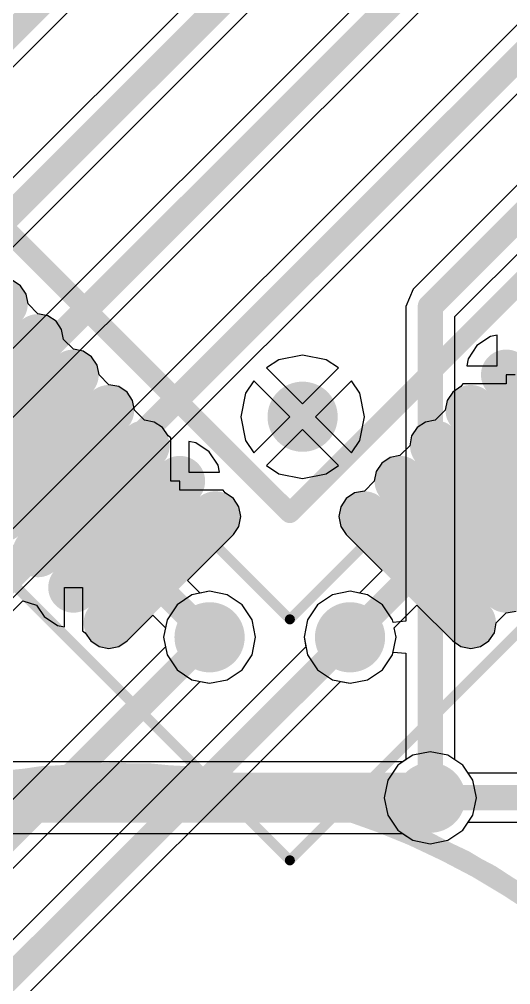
# Model space of a CAD drawing. Header units: millimetres. Extents: x 147.1 to 177.7, y 27.4 to 66.7.
# Drawn here: x 162 to 166.9, y 42.03 to 51.66 of the extents above; entities that cross this region are included whole.
import ezdxf

# ---------------------------------------------------------------- set-up
doc = ezdxf.new("R2010")
doc.units = ezdxf.units.MM
for name, color, linetype in [('BottomLayer', 5, 'Continuous'), ('BottomOverlay', 54, 'Continuous'), ('BottomPaste', 16, 'Continuous'), ('BottomSolder', 6, 'Continuous'), ('Mechanical13', 56, 'Continuous'), ('Mechanical15', 56, 'Continuous'), ('MultiLayer', 9, 'Continuous'), ('TopLayer', 1, 'Continuous'), ('ViaHoleLayer', 16, 'Continuous')]:
    doc.layers.add(name, color=color, linetype=linetype)

# ---------------------------------------------------------------- blocks, each defined once
blk = doc.blocks.new('LQFP64_N_B_11')
at = {"layer": 'BottomLayer', "const_width": 0.3}
for points in [[(-3.75, 6.3), (-3.75, 4.8)], [(-3.25, 6.3), (-3.25, 4.8)], [(-2.75, 6.3), (-2.75, 4.8)], [(-2.25, 6.3), (-2.25, 4.8)], [(-1.75, 6.3), (-1.75, 4.8)], [(-1.25, 6.3), (-1.25, 4.8)], [(-4.8, 3.75), (-6.3, 3.75)], [(-4.8, 3.25), (-6.3, 3.25)], [(-4.8, 2.75), (-6.3, 2.75)], [(-4.8, 2.25), (-6.3, 2.25)], [(-4.8, 1.75), (-6.3, 1.75)]]:
    blk.add_lwpolyline(points, dxfattribs=at)
at = {"layer": 'BottomLayer', "const_width": 0.15}
for points in [[(-3.825, 6.3, 1), (-3.675, 6.3, 1)], [(-3.325, 6.3, 1), (-3.175, 6.3, 1)], [(-2.825, 6.3, 1), (-2.675, 6.3, 1)], [(-3.825, 4.8, 1), (-3.675, 4.8, 1)], [(-3.325, 4.8, 1), (-3.175, 4.8, 1)], [(-2.825, 4.8, 1), (-2.675, 4.8, 1)], [(-2.325, 4.8, 1), (-2.175, 4.8, 1)], [(-1.825, 4.8, 1), (-1.675, 4.8, 1)], [(-1.325, 4.8, 1), (-1.175, 4.8, 1)], [(-6.375, 3.75, 1), (-6.225, 3.75, 1)], [(-4.875, 3.75, 1), (-4.725, 3.75, 1)], [(-6.375, 3.25, 1), (-6.225, 3.25, 1)], [(-4.875, 3.25, 1), (-4.725, 3.25, 1)], [(-4.875, 2.75, 1), (-4.725, 2.75, 1)], [(-4.875, 2.25, 1), (-4.725, 2.25, 1)], [(-4.875, 1.75, 1), (-4.725, 1.75, 1)]]:
    blk.add_lwpolyline(points, format="xyb", close=True, dxfattribs=at)
at = {"layer": 'BottomOverlay', "const_width": 0.2}
for points in [[(-4.25, 4.25), (-4.25, -4.25)], [(4.25, 4.25), (-4.25, 4.25)]]:
    blk.add_lwpolyline(points, dxfattribs=at)
at = {"layer": 'BottomOverlay', "const_width": 0.1}
blk.add_lwpolyline([(-4.3, 4.25, 1), (-4.2, 4.25, 1)], format="xyb", close=True, dxfattribs=at)
blk.add_lwpolyline([(-4.3, 4.25, 1), (-4.2, 4.25, 1)], format="xyb", close=True, dxfattribs=at)
at = {"layer": 'BottomPaste', "const_width": 0.3}
for points in [[(-3.75, 6.3), (-3.75, 4.8)], [(-3.25, 6.3), (-3.25, 4.8)], [(-2.75, 6.3), (-2.75, 4.8)], [(-2.25, 6.3), (-2.25, 4.8)], [(-1.75, 6.3), (-1.75, 4.8)], [(-1.25, 6.3), (-1.25, 4.8)], [(-4.8, 3.75), (-6.3, 3.75)], [(-4.8, 3.25), (-6.3, 3.25)], [(-4.8, 2.75), (-6.3, 2.75)], [(-4.8, 2.25), (-6.3, 2.25)], [(-4.8, 1.75), (-6.3, 1.75)]]:
    blk.add_lwpolyline(points, dxfattribs=at)
at = {"layer": 'BottomPaste', "const_width": 0.15}
for points in [[(-3.825, 6.3, 1), (-3.675, 6.3, 1)], [(-3.325, 6.3, 1), (-3.175, 6.3, 1)], [(-2.825, 6.3, 1), (-2.675, 6.3, 1)], [(-3.825, 4.8, 1), (-3.675, 4.8, 1)], [(-3.325, 4.8, 1), (-3.175, 4.8, 1)], [(-2.825, 4.8, 1), (-2.675, 4.8, 1)], [(-2.325, 4.8, 1), (-2.175, 4.8, 1)], [(-1.825, 4.8, 1), (-1.675, 4.8, 1)], [(-1.325, 4.8, 1), (-1.175, 4.8, 1)], [(-6.375, 3.75, 1), (-6.225, 3.75, 1)], [(-4.875, 3.75, 1), (-4.725, 3.75, 1)], [(-6.375, 3.25, 1), (-6.225, 3.25, 1)], [(-4.875, 3.25, 1), (-4.725, 3.25, 1)], [(-4.875, 2.75, 1), (-4.725, 2.75, 1)], [(-4.875, 2.25, 1), (-4.725, 2.25, 1)], [(-4.875, 1.75, 1), (-4.725, 1.75, 1)]]:
    blk.add_lwpolyline(points, format="xyb", close=True, dxfattribs=at)
at = {"layer": 'BottomSolder', "const_width": 0.5032}
for points in [[(-3.75, 6.3), (-3.75, 4.8)], [(-3.25, 6.3), (-3.25, 4.8)], [(-2.75, 6.3), (-2.75, 4.8)], [(-2.25, 6.3), (-2.25, 4.8)], [(-1.75, 6.3), (-1.75, 4.8)], [(-1.25, 6.3), (-1.25, 4.8)], [(-0.75, 6.3), (-0.75, 4.8)], [(-4.8, 3.75), (-6.3, 3.75)], [(-4.8, 3.25), (-6.3, 3.25)], [(-4.8, 2.75), (-6.3, 2.75)], [(-4.8, 2.25), (-6.3, 2.25)], [(-4.8, 1.75), (-6.3, 1.75)]]:
    blk.add_lwpolyline(points, dxfattribs=at)
at = {"layer": 'BottomSolder', "const_width": 0.2516}
for points in [[(-3.8758, 6.3, 1), (-3.6242, 6.3, 1)], [(-3.3758, 6.3, 1), (-3.1242, 6.3, 1)], [(-2.8758, 6.3, 1), (-2.6242, 6.3, 1)], [(-2.3758, 6.3, 1), (-2.1242, 6.3, 1)], [(-3.8758, 4.8, 1), (-3.6242, 4.8, 1)], [(-3.3758, 4.8, 1), (-3.1242, 4.8, 1)], [(-2.8758, 4.8, 1), (-2.6242, 4.8, 1)], [(-2.3758, 4.8, 1), (-2.1242, 4.8, 1)], [(-1.8758, 4.8, 1), (-1.6242, 4.8, 1)], [(-1.3758, 4.8, 1), (-1.1242, 4.8, 1)], [(-0.8758, 4.8, 1), (-0.6242, 4.8, 1)], [(-6.4258, 3.75, 1), (-6.1742, 3.75, 1)], [(-4.9258, 3.75, 1), (-4.6742, 3.75, 1)], [(-6.4258, 3.25, 1), (-6.1742, 3.25, 1)], [(-4.9258, 3.25, 1), (-4.6742, 3.25, 1)], [(-4.9258, 2.75, 1), (-4.6742, 2.75, 1)], [(-4.9258, 2.25, 1), (-4.6742, 2.25, 1)], [(-4.9258, 1.75, 1), (-4.6742, 1.75, 1)]]:
    blk.add_lwpolyline(points, format="xyb", close=True, dxfattribs=at)
at = {"layer": 'Mechanical13', "const_width": 0.1}
for points in [[(-5, 5), (-5, -5)], [(5, 5), (-5, 5)]]:
    blk.add_lwpolyline(points, dxfattribs=at)
at = {"layer": 'Mechanical13', "const_width": 0.05}
blk.add_lwpolyline([(-5.025, 5, 1), (-4.975, 5, 1)], format="xyb", close=True, dxfattribs=at)
blk.add_lwpolyline([(-5.025, 5, 1), (-4.975, 5, 1)], format="xyb", close=True, dxfattribs=at)
at = {"layer": 'Mechanical15', "const_width": 0.1}
for points in [[(-6.7, 6.7), (-6.7, -6.7)], [(6.7, 6.7), (-6.7, 6.7)]]:
    blk.add_lwpolyline(points, dxfattribs=at)
at = {"layer": 'Mechanical15', "const_width": 0.05}
blk.add_lwpolyline([(-6.725, 6.7, 1), (-6.675, 6.7, 1)], format="xyb", close=True, dxfattribs=at)
blk.add_lwpolyline([(-6.725, 6.7, 1), (-6.675, 6.7, 1)], format="xyb", close=True, dxfattribs=at)
blk = doc.blocks.new('S8411_45R_B_36')
at = {"layer": 'BottomOverlay', "const_width": 0.2}
blk.add_lwpolyline([(-3.3019, -6.6225, -0.619422), (-3.2903, 6.6283)], format="xyb", dxfattribs=at)
at = {"layer": 'Mechanical15'}
for points, const_width in [([(7.4, 0, 1), (-7.4, 0, 1)], 0.2), ([(-7.45, 0, 1), (-7.35, 0, 1)], 0.1)]:
    blk.add_lwpolyline(points, format="xyb", close=True, dxfattribs=dict(at, const_width=const_width))

msp = doc.modelspace()

# ---------------------------------------------------------------- linework, layer by layer
at = {"layer": 'BottomLayer'}
for p, q in [((162.0165, 49.0058), (161.9338, 49.0611)), ((162.0717, 48.9231), (162.0165, 49.0058)), ((162.0911, 48.8256), (162.0717, 48.9231)), ((162.1898, 48.7269), (162.0911, 48.8256)), ((162.2873, 48.7075), (162.1898, 48.7269)), ((162.37, 48.6523), (162.2873, 48.7075)), ((162.4253, 48.5696), (162.37, 48.6523)), ((162.4447, 48.472), (162.4253, 48.5696)), ((162.5433, 48.3733), (162.4447, 48.472)), ((166.6991, 48.499), (166.5654, 48.4097)), ((166.7667, 48.5125), (166.6991, 48.499)), ((166.7667, 48.2085), (166.7667, 48.5125)), ((162.6409, 48.3539), (162.5433, 48.3733)), ((162.7236, 48.2987), (162.6409, 48.3539)), ((166.5654, 48.4097), (166.4761, 48.2761)), ((162.7788, 48.216), (162.7236, 48.2987)), ((164.5916, 48.269), (164.4681, 48.1864)), ((164.8273, 48.3158), (164.5916, 48.269)), ((165.0629, 48.269), (164.8273, 48.3158)), ((165.1864, 48.1864), (165.0629, 48.269)), ((166.4761, 48.2761), (166.4627, 48.2085)), ((162.7982, 48.1185), (162.7788, 48.216)), ((164.4681, 48.1864), (164.8273, 47.8273)), ((164.8273, 47.8273), (165.1864, 48.1864)), ((166.4627, 48.2085), (166.7667, 48.2085)), ((162.8969, 48.0198), (162.7982, 48.1185)), ((164.3408, 48.0592), (164.2583, 47.9357)), ((164.7, 47.7), (164.3408, 48.0592)), ((165.3137, 48.0592), (164.9546, 47.7)), ((165.3962, 47.9357), (165.3137, 48.0592)), ((166.9467, 48.1185), (166.8567, 48.1185)), ((166.8567, 48.1185), (166.8567, 48.0285)), ((162.9944, 48.0004), (162.8969, 48.0198)), ((163.0771, 47.9451), (162.9944, 48.0004)), ((166.4056, 48.0004), (166.3229, 47.9451)), ((166.4243, 48.0285), (166.4056, 48.0004)), ((166.8567, 48.0285), (166.4243, 48.0285)), ((163.1324, 47.8624), (163.0771, 47.9451)), ((163.1518, 47.7649), (163.1324, 47.8624)), ((164.2583, 47.9357), (164.2114, 47.7)), ((165.4431, 47.7), (165.3962, 47.9357)), ((166.2676, 47.8624), (166.2482, 47.7649)), ((166.3229, 47.9451), (166.2676, 47.8624)), ((163.2504, 47.6663), (163.1518, 47.7649)), ((164.2114, 47.7), (164.2583, 47.4643)), ((164.3408, 47.3408), (164.7, 47.7)), ((164.9546, 47.7), (165.3137, 47.3408)), ((165.3962, 47.4643), (165.4431, 47.7)), ((166.2482, 47.7649), (166.1496, 47.6663)), ((163.348, 47.6469), (163.2504, 47.6663)), ((163.4307, 47.5916), (163.348, 47.6469)), ((163.4859, 47.5089), (163.4307, 47.5916)), ((164.8273, 47.5727), (164.4681, 47.2136)), ((165.1864, 47.2136), (164.8273, 47.5727)), ((165.9693, 47.5916), (165.9141, 47.5089)), ((166.052, 47.6469), (165.9693, 47.5916)), ((166.1496, 47.6663), (166.052, 47.6469)), ((163.514, 47.4902), (163.4859, 47.5089)), ((163.514, 47.0578), (163.514, 47.4902)), ((165.9141, 47.5089), (165.8947, 47.4114)), ((163.7616, 47.4384), (163.694, 47.4518)), ((163.694, 47.4518), (163.694, 47.1478)), ((163.8952, 47.3491), (163.7616, 47.4384)), ((164.2583, 47.4643), (164.3408, 47.3408)), ((165.3137, 47.3408), (165.3962, 47.4643)), ((165.8947, 47.4114), (165.796, 47.3127)), ((163.9845, 47.2154), (163.8952, 47.3491)), ((165.6985, 47.2933), (165.6158, 47.238)), ((165.796, 47.3127), (165.6985, 47.2933)), ((163.998, 47.1478), (163.9845, 47.2154)), ((164.4681, 47.2136), (164.5916, 47.131)), ((165.0629, 47.131), (165.1864, 47.2136)), ((165.6158, 47.238), (165.5605, 47.1553)), ((163.694, 47.1478), (163.998, 47.1478)), ((164.5916, 47.131), (164.8273, 47.0842)), ((164.8273, 47.0842), (165.0629, 47.131)), ((165.5605, 47.1553), (165.5411, 47.0578)), ((163.604, 47.0578), (163.514, 47.0578)), ((163.604, 46.9678), (163.604, 47.0578)), ((165.5411, 47.0578), (165.4425, 46.9591)), ((164.0363, 46.9678), (163.604, 46.9678)), ((164.0551, 46.9397), (164.0363, 46.9678)), ((164.1378, 46.8845), (164.0551, 46.9397)), ((165.3449, 46.9397), (165.2622, 46.8845)), ((165.4425, 46.9591), (165.3449, 46.9397)), ((164.193, 46.8018), (164.1378, 46.8845)), ((165.2622, 46.8845), (165.207, 46.8018)), ((164.2124, 46.7042), (164.193, 46.8018)), ((165.207, 46.8018), (165.1876, 46.7042)), ((164.193, 46.6067), (164.2124, 46.7042)), ((165.1876, 46.7042), (165.207, 46.6067)), ((163.6791, 46.0653), (164.1378, 46.524)), ((164.1378, 46.524), (164.193, 46.6067)), ((165.207, 46.6067), (165.2622, 46.524)), ((165.2622, 46.524), (165.6209, 46.1653)), ((165.6209, 46.1653), (165.3954, 45.9398)), ((163.8046, 45.9398), (163.6791, 46.0653)), ((162.4533, 45.6031), (162.4533, 45.9971)), ((162.4533, 45.9971), (162.6333, 45.9971)), ((162.6333, 45.9971), (162.6333, 45.5648)), ((163.9, 45.9588), (163.8046, 45.9398)), ((164.0756, 45.9239), (163.9, 45.9588)), ((165.3, 45.9588), (165.1244, 45.9239)), ((165.3954, 45.9398), (165.3, 45.9588)), ((161.5425, 45.3667), (162.0385, 45.8627)), ((162.0385, 45.8627), (162.1756, 45.8203)), ((164.2244, 45.8244), (164.0756, 45.9239)), ((165.1244, 45.9239), (164.9756, 45.8244)), ((162.1756, 45.8203), (162.252, 45.7059)), ((164.3239, 45.6756), (164.2244, 45.8244)), ((164.9756, 45.8244), (164.8761, 45.6756)), ((165.7398, 45.5954), (165.9653, 45.8209)), ((165.9653, 45.8209), (166.3229, 45.4633)), ((166.8567, 45.7422), (166.9542, 45.7616)), ((162.252, 45.7059), (162.3857, 45.6166)), ((163.0771, 45.4633), (163.3347, 45.7209)), ((163.3347, 45.7209), (163.4602, 45.5954)), ((164.3588, 45.5), (164.3239, 45.6756)), ((164.8761, 45.6756), (164.8412, 45.5)), ((166.758, 45.6436), (166.8567, 45.7422)), ((162.3857, 45.6166), (162.4533, 45.6031)), ((162.6333, 45.5648), (162.6614, 45.546)), ((163.4602, 45.5954), (163.4412, 45.5)), ((165.7588, 45.5), (165.7398, 45.5954)), ((166.7386, 45.546), (166.758, 45.6436)), ((162.6614, 45.546), (162.7166, 45.4633)), ((162.7166, 45.4633), (162.7993, 45.4081)), ((162.9944, 45.4081), (163.0771, 45.4633)), ((163.4412, 45.5), (163.4761, 45.3244)), ((164.3239, 45.3244), (164.3588, 45.5)), ((164.8412, 45.5), (164.8761, 45.3244)), ((165.7239, 45.3244), (165.7588, 45.5)), ((166.3229, 45.4633), (166.4056, 45.4081)), ((166.6007, 45.4081), (166.6834, 45.4633)), ((166.6834, 45.4633), (166.7386, 45.546)), ((162.7993, 45.4081), (162.8969, 45.3887)), ((162.8969, 45.3887), (162.9944, 45.4081)), ((166.4056, 45.4081), (166.5031, 45.3887)), ((166.5031, 45.3887), (166.6007, 45.4081)), ((163.4761, 45.3244), (163.5756, 45.1756)), ((164.2244, 45.1756), (164.3239, 45.3244)), ((164.8761, 45.3244), (164.9756, 45.1756)), ((165.6244, 45.1756), (165.7239, 45.3244)), ((163.5756, 45.1756), (163.7244, 45.0761)), ((164.0756, 45.0761), (164.2244, 45.1756)), ((164.9756, 45.1756), (165.1244, 45.0761)), ((165.4756, 45.0761), (165.6244, 45.1756)), ((163.7244, 45.0761), (163.9, 45.0412)), ((163.9, 45.0412), (164.0756, 45.0761)), ((165.1244, 45.0761), (165.3, 45.0412)), ((165.3, 45.0412), (165.4756, 45.0761)), ((165.9244, 44.3239), (165.8241, 44.2569)), ((166.1, 44.3588), (165.9244, 44.3239)), ((166.2756, 44.3239), (166.1, 44.3588)), ((166.4244, 44.2244), (166.2756, 44.3239)), ((165.8241, 44.2569), (160.5986, 44.2569)), ((166.4785, 44.1435), (166.4244, 44.2244)), ((167.1492, 44.1435), (166.4785, 44.1435)), ((166.4244, 43.5756), (166.4785, 43.6565)), ((166.4785, 43.6565), (167.25, 43.6565)), ((160, 43.5431), (165.8241, 43.5431)), ((165.8241, 43.5431), (165.9244, 43.4761)), ((166.2756, 43.4761), (166.4244, 43.5756)), ((165.9244, 43.4761), (166.1, 43.4412)), ((166.1, 43.4412), (166.2756, 43.4761))]:
    msp.add_line(p, q, dxfattribs=at)
for points, const_width in [([(164.6523, 47.7, 1), (165.0023, 47.7, 1)], 0.35), ([(162.6499, 46.881, 1), (162.7749, 46.881, 1)], 0.125), ([(162.6499, 46.881, 1), (162.7749, 46.881, 1)], 0.125), ([(162.6576, 46.881, 1), (162.7826, 46.881, 1)], 0.125), ([(163.3647, 46.1739, 1), (163.4897, 46.1739, 1)], 0.125), ([(165.9103, 46.1739, 1), (166.0353, 46.1739, 1)], 0.125), ([(165.9103, 46.1728, 1), (166.0353, 46.1728, 1)], 0.125), ([(165.9103, 46.1728, 1), (166.0353, 46.1728, 1)], 0.125), ([(163.3647, 45.9728, 1), (163.4897, 45.9728, 1)], 0.125), ([(163.3647, 45.9728, 1), (163.4897, 45.9728, 1)], 0.125), ([(163.725, 45.5, 1), (164.075, 45.5, 1)], 0.35), ([(165.125, 45.5, 1), (165.475, 45.5, 1)], 0.35), ([(163.8375, 45.5, 1), (163.9625, 45.5, 1)], 0.125), ([(165.2375, 45.5, 1), (165.3625, 45.5, 1)], 0.125), ([(165.925, 43.9, 1), (166.275, 43.9, 1)], 0.35), ([(165.975, 43.9, 1), (166.225, 43.9, 1)], 0.25), ([(166.0375, 43.9, 1), (166.1625, 43.9, 1)], 0.125)]:
    msp.add_lwpolyline(points, format="xyb", close=True, dxfattribs=dict(at, const_width=const_width))
for points, const_width in [([(160.9657, 45.1343), (162.7124, 46.881)], 0.25), ([(162.7124, 46.881), (162.7201, 46.881)], 0.25), ([(163.4272, 45.9728), (163.4272, 46.1739)], 0.25), ([(165.3, 45.5), (165.9728, 46.1728)], 0.25), ([(165.9728, 46.1728), (165.9728, 46.1739)], 0.25), ([(163.4272, 45.9728), (163.9, 45.5)], 0.25), ([(160, 43.9), (166.1, 43.9)], 0.5), ([(166.1, 43.9), (167.25, 43.9)], 0.25)]:
    msp.add_lwpolyline(points, dxfattribs=dict(at, const_width=const_width))
at = {"layer": 'MultiLayer', "const_width": 0.35}
for points in [[(164.6523, 47.7, 1), (165.0023, 47.7, 1)], [(163.725, 45.5, 1), (164.075, 45.5, 1)], [(165.125, 45.5, 1), (165.475, 45.5, 1)], [(165.925, 43.9, 1), (166.275, 43.9, 1)]]:
    msp.add_lwpolyline(points, format="xyb", close=True, dxfattribs=at)
at = {"layer": 'TopLayer'}
for p, q in [((172.5602, 55.6046), (165.9278, 48.9722)), ((166.3435, 48.6991), (172.9046, 55.2602)), ((155.1323, 44.3833), (163.7722, 53.0232)), ((164.3278, 52.4722), (154.7954, 42.9399)), ((165.7602, 52.2046), (154.7954, 41.2398)), ((155.1398, 42.5954), (164.6722, 52.1278)), ((167.2065, 51.8509), (154.7954, 39.4398)), ((155.1398, 40.8954), (166.1046, 51.8602)), ((158.0875, 42.0431), (167.6222, 51.5778)), ((165.9278, 48.9722), (165.8565, 48.8)), ((165.8565, 48.8), (165.8565, 45.6601)), ((166.3435, 44.2785), (166.3435, 48.6991)), ((164.5916, 48.269), (164.4681, 48.1864)), ((164.8273, 48.3158), (164.5916, 48.269)), ((165.0629, 48.269), (164.8273, 48.3158)), ((165.1864, 48.1864), (165.0629, 48.269)), ((164.4681, 48.1864), (164.8273, 47.8273)), ((164.8273, 47.8273), (165.1864, 48.1864)), ((164.3408, 48.0592), (164.2583, 47.9357)), ((164.7, 47.7), (164.3408, 48.0592)), ((165.3137, 48.0592), (164.9546, 47.7)), ((165.3962, 47.9357), (165.3137, 48.0592)), ((164.2583, 47.9357), (164.2114, 47.7)), ((165.4431, 47.7), (165.3962, 47.9357)), ((164.2114, 47.7), (164.2583, 47.4643)), ((164.3408, 47.3408), (164.7, 47.7)), ((164.9546, 47.7), (165.3137, 47.3408)), ((165.3962, 47.4643), (165.4431, 47.7)), ((164.8273, 47.5727), (164.4681, 47.2136)), ((165.1864, 47.2136), (164.8273, 47.5727)), ((164.2583, 47.4643), (164.3408, 47.3408)), ((165.3137, 47.3408), (165.3962, 47.4643)), ((164.4681, 47.2136), (164.5916, 47.131)), ((165.0629, 47.131), (165.1864, 47.2136)), ((164.5916, 47.131), (164.8273, 47.0842)), ((164.8273, 47.0842), (165.0629, 47.131)), ((163.9, 45.9588), (163.7244, 45.9239)), ((164.0756, 45.9239), (163.9, 45.9588)), ((165.3, 45.9588), (165.1244, 45.9239)), ((165.4756, 45.9239), (165.3, 45.9588)), ((163.7244, 45.9239), (163.5756, 45.8244)), ((164.2244, 45.8244), (164.0756, 45.9239)), ((165.1244, 45.9239), (164.9756, 45.8244)), ((165.6244, 45.8244), (165.4756, 45.9239)), ((163.5756, 45.8244), (163.4761, 45.6756)), ((164.3239, 45.6756), (164.2244, 45.8244)), ((164.9756, 45.8244), (164.8761, 45.6756)), ((165.7239, 45.6756), (165.6244, 45.8244)), ((163.4761, 45.6756), (163.4412, 45.5)), ((164.3588, 45.5), (164.3239, 45.6756)), ((164.8761, 45.6756), (164.8412, 45.5)), ((165.7295, 45.6476), (165.7239, 45.6756)), ((165.8565, 45.6601), (165.7295, 45.6476)), ((163.4412, 45.5), (163.4602, 45.4046)), ((164.3239, 45.3244), (164.3588, 45.5)), ((164.8412, 45.5), (164.8602, 45.4046)), ((164.8602, 45.4046), (156.6991, 37.2435)), ((163.4602, 45.4046), (158.9788, 40.9233)), ((164.2244, 45.1756), (164.3239, 45.3244)), ((165.6244, 45.1756), (165.7239, 45.3244)), ((165.7239, 45.3244), (165.7295, 45.3524)), ((165.7295, 45.3524), (165.8565, 45.3399)), ((165.8565, 45.3399), (165.8565, 44.2785)), ((164.0756, 45.0761), (164.2244, 45.1756)), ((165.4756, 45.0761), (165.6244, 45.1756)), ((163.9, 45.0412), (164.0756, 45.0761)), ((165.3, 45.0412), (165.4756, 45.0761)), ((156.4722, 37.7278), (163.8046, 45.0602)), ((156.9722, 36.8278), (165.2046, 45.0602)), ((163.8046, 45.0602), (163.9, 45.0412)), ((165.2046, 45.0602), (165.3, 45.0412)), ((165.7756, 44.2244), (165.6761, 44.0756)), ((165.8565, 44.2785), (165.7756, 44.2244)), ((166.4244, 44.2244), (166.3435, 44.2785)), ((166.5239, 44.0756), (166.4244, 44.2244)), ((165.6761, 44.0756), (165.6412, 43.9)), ((166.5588, 43.9), (166.5239, 44.0756)), ((165.6412, 43.9), (165.6761, 43.7244)), ((166.5239, 43.7244), (166.5588, 43.9)), ((165.6761, 43.7244), (165.7756, 43.5756)), ((166.4244, 43.5756), (166.5239, 43.7244)), ((165.7756, 43.5756), (165.9244, 43.4761)), ((166.2756, 43.4761), (166.4244, 43.5756)), ((165.9244, 43.4761), (166.1, 43.4412)), ((166.1, 43.4412), (166.2756, 43.4761))]:
    msp.add_line(p, q, dxfattribs=at)
at = {"layer": 'TopLayer', "const_width": 0.25}
for points in [[(166.1, 48.8), (173, 55.7)], [(154.7, 44.2954), (163.6, 53.1954)], [(154.7, 40.8), (166.2, 52.3)], [(154.7, 42.5), (164.5, 52.3)], [(154.7, 39), (167.45, 51.75)], [(166.1, 43.9), (166.1, 48.8)], [(156.3, 37.9), (163.9, 45.5)], [(156.8, 37), (165.3, 45.5)]]:
    msp.add_lwpolyline(points, dxfattribs=at)
at = {"layer": 'TopLayer'}
for points, const_width in [([(166.0375, 48.8, 1), (166.1625, 48.8, 1)], 0.125), ([(166.0375, 48.8, 1), (166.1625, 48.8, 1)], 0.125), ([(164.6523, 47.7, 1), (165.0023, 47.7, 1)], 0.35), ([(163.725, 45.5, 1), (164.075, 45.5, 1)], 0.35), ([(165.125, 45.5, 1), (165.475, 45.5, 1)], 0.35), ([(163.8375, 45.5, 1), (163.9625, 45.5, 1)], 0.125), ([(165.2375, 45.5, 1), (165.3625, 45.5, 1)], 0.125), ([(165.925, 43.9, 1), (166.275, 43.9, 1)], 0.35), ([(166.0375, 43.9, 1), (166.1625, 43.9, 1)], 0.125)]:
    msp.add_lwpolyline(points, format="xyb", close=True, dxfattribs=dict(at, const_width=const_width))
at = {"layer": 'ViaHoleLayer', "const_width": 0.15}
for points in [[(164.7523, 47.7, 1), (164.9023, 47.7, 1)], [(163.825, 45.5, 1), (163.975, 45.5, 1)], [(165.225, 45.5, 1), (165.375, 45.5, 1)], [(166.025, 43.9, 1), (166.175, 43.9, 1)]]:
    msp.add_lwpolyline(points, format="xyb", close=True, dxfattribs=at)

# ---------------------------------------------------------------- block references
for name, p, rotation in [('LQFP64_N_B_11', (164.7, 52.75), 135), ('S8411_45R_B_36', (162.95, 36.75), 270)]:
    msp.add_blockref(name, p, dxfattribs=dict(rotation=rotation))

doc.saveas('drawing.dxf')
